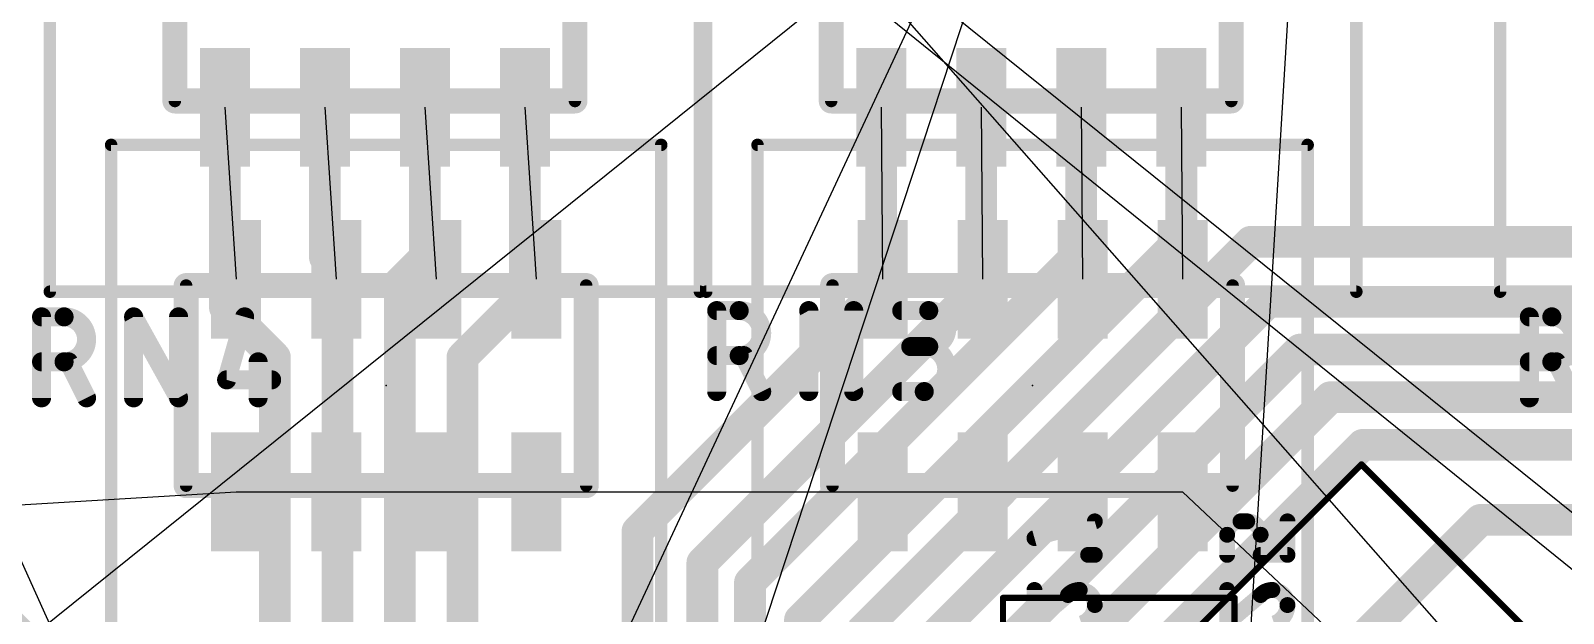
# Model space of a CAD drawing. Extents: x -4.1 to 63.7, y 0.3 to 51.7.
# Drawn here: x 8.45 to 20.71, y 21.15 to 25.81 of the extents above; entities that cross this region are included whole.
import ezdxf

# ---------------------------------------------------------------- set-up
doc = ezdxf.new("R2010")
doc.units = 0
for name, color, linetype in [('1', 12, 'CONTINUOUS'), ('16', 132, 'CONTINUOUS'), ('19', 6, 'CONTINUOUS'), ('21', 253, 'CONTINUOUS'), ('22', 253, 'CONTINUOUS'), ('24', 53, 'CONTINUOUS'), ('25', 253, 'CONTINUOUS'), ('26', 253, 'CONTINUOUS'), ('40', 132, 'CONTINUOUS'), ('51', 253, 'CONTINUOUS'), ('52', 253, 'CONTINUOUS')]:
    doc.layers.add(name, color=color, linetype=linetype)

# ---------------------------------------------------------------- blocks, each defined once
blk = doc.blocks.new('RECT')
blk.add_solid([(-0.5, -0.5), (0.5, -0.5), (-0.5, 0.5), (0.5, 0.5)])

msp = doc.modelspace()

# ---------------------------------------------------------------- linework, layer by layer
at = {"layer": '1', "const_width": 0.254}
for points in [[(10, 25.2), (10, 23.6)], [(10.8, 25.2), (10.8, 24)], [(11.6, 24), (11.6, 25.2)], [(12.4, 25.2), (12.4, 23.7)], [(15.25, 23.759), (15.25, 25.2)], [(16.05, 25.2), (16.05, 23.7888)], [(16.85, 25.2), (16.85, 24.05)], [(17.65, 25.2), (17.65, 24.15)], [(14.6, 21.1), (17.65, 24.15)], [(16.85, 24.05), (14.2, 21.4)], [(18.205, 24.124), (15.081, 21)], [(21.024, 24.124), (18.205, 24.124)], [(10.8, 24), (10.9, 23.9)], [(11.4, 23.8), (11.6, 24)], [(10.9, 23.9), (10.9, 17.8423)], [(11.4, 18.0494), (11.4, 23.8)], [(13.819, 21.5578), (16.05, 23.7888)], [(12.4, 23.7), (11.9, 23.2)], [(13.3, 21.809), (15.25, 23.759)], [(10, 23.6), (10.4, 23.2)], [(18.343, 23.643), (15.557, 20.857)], [(21.5, 23.643), (18.343, 23.643)], [(10.4, 23.2), (10.4, 17.6352)], [(11.9, 23.2), (11.9, 18.2565)], [(15.938, 20.6), (18.6, 23.262)], [(18.6, 23.262), (21.9, 23.262)], [(16.319, 20.3578), (18.8422, 22.881)], [(18.8422, 22.881), (22.5, 22.881)], [(9.2, 20.15), (6.75, 22.6)], [(19.1, 22.5), (16.7, 20.1)], [(28.7, 22.5), (19.1, 22.5)], [(17.6852, 19.5424), (20.0428, 21.9)], [(20.0428, 21.9), (29.2, 21.9)], [(13.3, 17.5636), (13.3, 21.809)], [(13.819, 17.7517), (13.819, 21.5578)], [(14.2, 21.4), (14.2, 18.0778)], [(14.6, 18.3849), (14.6, 21.1)]]:
    msp.add_lwpolyline(points, dxfattribs=at)
at = {"layer": '1', "const_width": 0.127}
for points in [[(10.0635, 25.2, 1), (9.9365, 25.2)], [(10.8635, 25.2, 1), (10.7365, 25.2)], [(11.6635, 25.2, 1), (11.5365, 25.2)], [(12.4635, 25.2, 1), (12.3365, 25.2)], [(15.3135, 25.2, 1), (15.1865, 25.2)], [(16.1135, 25.2, 1), (15.9865, 25.2)], [(16.9135, 25.2, 1), (16.7865, 25.2)], [(17.7135, 25.2, 1), (17.5865, 25.2)], [(17.6949, 24.1051, 1), (17.6051, 24.1949)], [(16.8949, 24.0051, 1), (16.8051, 24.0949)], [(17.5865, 24.15, 1), (17.7135, 24.15)], [(18.205, 24.1875, 1), (18.205, 24.0605)], [(18.2499, 24.0791, 1), (18.1601, 24.1689)], [(10.8449, 24.0449, 1), (10.7551, 23.9551)], [(10.7365, 24, 1), (10.8635, 24)], [(11.5365, 24, 1), (11.6635, 24)], [(11.6449, 23.9551, 1), (11.5551, 24.0449)], [(16.7865, 24.05, 1), (16.9135, 24.05)], [(10.9635, 23.9, 1), (10.8365, 23.9)], [(10.8551, 23.8551, 1), (10.9449, 23.9449)], [(11.4635, 23.8, 1), (11.3365, 23.8)], [(11.3551, 23.8449, 1), (11.4449, 23.7551)], [(16.0949, 23.7439, 1), (16.0051, 23.8337)], [(12.4449, 23.6551, 1), (12.3551, 23.7449)], [(15.1865, 23.759, 1), (15.3135, 23.759)], [(15.2949, 23.7141, 1), (15.2051, 23.8039)], [(15.9865, 23.7888, 1), (16.1135, 23.7888)], [(10.0449, 23.6449, 1), (9.9551, 23.5551)], [(9.9365, 23.6, 1), (10.0635, 23.6)], [(12.3365, 23.7, 1), (12.4635, 23.7)], [(18.343, 23.7065, 1), (18.343, 23.5795)], [(18.3879, 23.5981, 1), (18.2981, 23.6879)], [(10.4635, 23.2, 1), (10.3365, 23.2)], [(10.3551, 23.1551, 1), (10.4449, 23.2449)], [(11.9635, 23.2, 1), (11.8365, 23.2)], [(11.8551, 23.2449, 1), (11.9449, 23.1551)], [(18.6, 23.3255, 1), (18.6, 23.1985)], [(18.6449, 23.2171, 1), (18.5551, 23.3069)], [(18.8422, 22.9445, 1), (18.8422, 22.8175)], [(18.8871, 22.8361, 1), (18.7973, 22.9259)], [(19.1, 22.5635, 1), (19.1, 22.4365)], [(19.1449, 22.4551, 1), (19.0551, 22.5449)], [(20.0428, 21.9635, 1), (20.0428, 21.8365)], [(20.0877, 21.8551, 1), (19.9979, 21.9449)], [(13.3635, 21.809, 1), (13.2365, 21.809)], [(13.2551, 21.8539, 1), (13.3449, 21.7641)], [(13.8825, 21.5578, 1), (13.7555, 21.5578)], [(13.7741, 21.6027, 1), (13.8639, 21.5129)], [(14.2635, 21.4, 1), (14.1365, 21.4)], [(14.1551, 21.4449, 1), (14.2449, 21.3551)], [(14.6635, 21.1, 1), (14.5365, 21.1)], [(14.5551, 21.1449, 1), (14.6449, 21.0551)]]:
    msp.add_lwpolyline(points, format="xyb", dxfattribs=at)
at = {"layer": '19'}
for p, q in [((7.1, 32.554), (33.1, 11.55)), ((7.6, 32.554), (33.1, 12.05)), ((9.6, 32.554), (25.0928, 14.9462)), ((18.6, 32.554), (12.565, 19.613)), ((18.1, 32.554), (13.835, 19.613)), ((4.74, 29.59), (13.4426, 10.367)), ((7.25, 20), (18.7, 29.2)), ((18.7, 29.2), (17.173, 4.1)), ((10, 25.2), (10.0902, 23.824)), ((10.8, 25.2), (10.8902, 23.824)), ((11.6, 25.2), (11.6902, 23.824)), ((12.4, 25.2), (12.4902, 23.824)), ((15.25, 25.2), (15.2605, 23.824)), ((16.05, 25.2), (16.0605, 23.824)), ((16.85, 25.2), (16.8605, 23.824)), ((17.65, 25.2), (17.6605, 23.824)), ((6.72, 21.924), (10.0902, 22.124)), ((10.0902, 22.124), (10.8902, 22.124)), ((10.8902, 22.124), (11.6902, 22.124)), ((11.6902, 22.124), (12.4902, 22.124)), ((12.4902, 22.124), (15.2605, 22.124)), ((15.2605, 22.124), (16.0605, 22.124)), ((16.0605, 22.124), (16.8605, 22.124)), ((16.8605, 22.124), (17.6605, 22.124)), ((17.6605, 22.124), (21.9109, 18.1282))]:
    msp.add_line(p, q, dxfattribs=at)
at = {"layer": '21', "const_width": 0.1}
for points in [[(9.6, 26.85), (9.6, 25.25)], [(12.8, 26.85), (12.8, 25.25)], [(14.85, 26.85), (14.85, 25.25)], [(18.05, 26.85), (18.05, 25.25)]]:
    msp.add_lwpolyline(points, dxfattribs=at)
at = {"layer": '21', "const_width": 0.05}
for points in [[(9.575, 25.25, 1), (9.625, 25.25)], [(12.775, 25.25, 1), (12.825, 25.25)], [(14.825, 25.25, 1), (14.875, 25.25)], [(18.025, 25.25, 1), (18.075, 25.25)]]:
    msp.add_lwpolyline(points, format="xyb", dxfattribs=at)
at = {"layer": '22', "const_width": 0.1}
for points in [[(9.6902, 22.174), (9.6902, 23.774)], [(12.8902, 22.174), (12.8902, 23.774)], [(14.8605, 22.174), (14.8605, 23.774)], [(18.0605, 22.174), (18.0605, 23.774)]]:
    msp.add_lwpolyline(points, dxfattribs=at)
at = {"layer": '22', "const_width": 0.05}
for points in [[(9.7152, 23.774, 1), (9.6652, 23.774)], [(12.9152, 23.774, 1), (12.8652, 23.774)], [(14.8855, 23.774, 1), (14.8355, 23.774)], [(18.0855, 23.774, 1), (18.0355, 23.774)], [(9.6652, 22.174, 1), (9.7152, 22.174)], [(12.8652, 22.174, 1), (12.9152, 22.174)], [(14.8355, 22.174, 1), (14.8855, 22.174)], [(18.0355, 22.174, 1), (18.0855, 22.174)]]:
    msp.add_lwpolyline(points, format="xyb", dxfattribs=at)
at = {"layer": '24'}
for p in [(11.2902, 22.974), (16.4605, 22.974)]:
    msp.add_point(p, dxfattribs=at)
at = {"layer": '25', "const_width": 0.1524}
for points in [[(8.5339, 22.8762), (8.5339, 23.5238)], [(8.5339, 23.5238), (8.7138, 23.5238)], [(9.27, 22.8762), (9.27, 23.5238)], [(9.27, 23.5238), (9.6298, 22.8762)], [(9.6298, 22.8762), (9.6298, 23.5238)], [(10.1579, 23.5238), (10.014, 23.0201)], [(13.9339, 22.9262), (13.9339, 23.5738)], [(13.9339, 23.5738), (14.1138, 23.5738)], [(14.67, 22.9262), (14.67, 23.5738)], [(14.67, 23.5738), (15.0298, 22.9262)], [(15.0298, 22.9262), (15.0298, 23.5738)], [(15.414, 23.5738), (15.6299, 23.5738)], [(20.4339, 22.8762), (20.4339, 23.5238)], [(20.4339, 23.5238), (20.6138, 23.5238)], [(15.6299, 23.286), (15.486, 23.286)], [(8.7138, 23.164), (8.5339, 23.164)], [(8.8936, 22.8762), (8.7497, 23.164)], [(10.2659, 23.164), (10.2659, 22.8762)], [(14.1138, 23.214), (13.9339, 23.214)], [(14.2936, 22.9262), (14.1497, 23.214)], [(20.6138, 23.164), (20.4339, 23.164)], [(20.7936, 22.8762), (20.6497, 23.164)], [(10.014, 23.0201), (10.3738, 23.0201)], [(15.414, 22.9262), (15.5939, 22.9262)]]:
    msp.add_lwpolyline(points, dxfattribs=at)
at = {"layer": '25'}
for points, const_width in [([(8.572, 23.5238, 1), (8.4958, 23.5238)], 0.0762), ([(8.5339, 23.5619, 1), (8.5339, 23.4857)], 0.0762), ([(8.7138, 23.164, 1), (8.7138, 23.5238)], 0.1524), ([(8.7138, 23.5619, 1), (8.7138, 23.4857)], 0.0762), ([(8.7138, 23.4857, 1), (8.7138, 23.5619)], 0.0762), ([(9.3081, 23.5238, 1), (9.2319, 23.5238)], 0.0762), ([(9.3033, 23.5423, 1), (9.2367, 23.5053)], 0.0762), ([(9.6679, 23.5238, 1), (9.5917, 23.5238)], 0.0762), ([(10.1946, 23.5133, 1), (10.1213, 23.5343)], 0.0762), ([(13.972, 23.5738, 1), (13.8958, 23.5738)], 0.0762), ([(13.9339, 23.6119, 1), (13.9339, 23.5357)], 0.0762), ([(14.1138, 23.214, 1), (14.1138, 23.5738)], 0.1524), ([(14.1138, 23.6119, 1), (14.1138, 23.5357)], 0.0762), ([(14.1138, 23.5357, 1), (14.1138, 23.6119)], 0.0762), ([(14.7081, 23.5738, 1), (14.6319, 23.5738)], 0.0762), ([(14.7033, 23.5923, 1), (14.6367, 23.5553)], 0.0762), ([(15.0679, 23.5738, 1), (14.9917, 23.5738)], 0.0762), ([(15.414, 23.6119, 1), (15.414, 23.5357)], 0.0762), ([(15.6299, 23.286, 1), (15.6299, 23.5738)], 0.1524), ([(15.6299, 23.6119, 1), (15.6299, 23.5357)], 0.0762), ([(15.6299, 23.5357, 1), (15.6299, 23.6119)], 0.0762), ([(20.472, 23.5238, 1), (20.3958, 23.5238)], 0.0762), ([(20.4339, 23.5619, 1), (20.4339, 23.4857)], 0.0762), ([(20.6138, 23.164, 1), (20.6138, 23.5238)], 0.1524), ([(20.6138, 23.5619, 1), (20.6138, 23.4857)], 0.0762), ([(20.6138, 23.4857, 1), (20.6138, 23.5619)], 0.0762), ([(15.486, 23.3241, 1), (15.486, 23.2479)], 0.0762), ([(15.5939, 22.9262, 1), (15.5939, 23.286)], 0.1524), ([(15.5939, 23.3241, 1), (15.5939, 23.2479)], 0.0762), ([(15.6299, 23.3241, 1), (15.6299, 23.2479)], 0.0762), ([(15.6299, 23.2479, 1), (15.6299, 23.3241)], 0.0762), ([(8.5339, 23.2021, 1), (8.5339, 23.1259)], 0.0762), ([(8.7138, 23.2021, 1), (8.7138, 23.1259)], 0.0762), ([(8.7838, 23.1811, 1), (8.7157, 23.147)], 0.0762), ([(8.7138, 23.1259, 1), (8.7138, 23.2021)], 0.0762), ([(10.304, 23.164, 1), (10.2278, 23.164)], 0.0762), ([(13.9339, 23.2521, 1), (13.9339, 23.1759)], 0.0762), ([(14.1138, 23.2521, 1), (14.1138, 23.1759)], 0.0762), ([(14.1838, 23.2311, 1), (14.1157, 23.197)], 0.0762), ([(14.1138, 23.1759, 1), (14.1138, 23.2521)], 0.0762), ([(20.4339, 23.2021, 1), (20.4339, 23.1259)], 0.0762), ([(20.6138, 23.2021, 1), (20.6138, 23.1259)], 0.0762), ([(20.6838, 23.1811, 1), (20.6157, 23.147)], 0.0762), ([(20.6138, 23.1259, 1), (20.6138, 23.2021)], 0.0762), ([(10.014, 23.0582, 1), (10.014, 22.982)], 0.0762), ([(9.9774, 23.0306, 1), (10.0507, 23.0096)], 0.0762), ([(10.3738, 22.982, 1), (10.3738, 23.0582)], 0.0762), ([(8.8596, 22.8592, 1), (8.9277, 22.8932)], 0.0762), ([(9.5965, 22.8577, 1), (9.6631, 22.8947)], 0.0762), ([(13.8958, 22.9262, 1), (13.972, 22.9262)], 0.0762), ([(14.2596, 22.9092, 1), (14.3277, 22.9432)], 0.0762), ([(14.6319, 22.9262, 1), (14.7081, 22.9262)], 0.0762), ([(14.9917, 22.9262, 1), (15.0679, 22.9262)], 0.0762), ([(14.9965, 22.9077, 1), (15.0631, 22.9447)], 0.0762), ([(15.414, 22.9643, 1), (15.414, 22.8881)], 0.0762), ([(15.5939, 22.9643, 1), (15.5939, 22.8881)], 0.0762), ([(15.5939, 22.8881, 1), (15.5939, 22.9643)], 0.0762), ([(8.4958, 22.8762, 1), (8.572, 22.8762)], 0.0762), ([(9.2319, 22.8762, 1), (9.3081, 22.8762)], 0.0762), ([(9.5917, 22.8762, 1), (9.6679, 22.8762)], 0.0762), ([(10.2278, 22.8762, 1), (10.304, 22.8762)], 0.0762), ([(20.3958, 22.8762, 1), (20.472, 22.8762)], 0.0762)]:
    msp.add_lwpolyline(points, format="xyb", dxfattribs=dict(at, const_width=const_width))
at = {"layer": '26', "const_width": 0.127}
for points in [[(16.9581, 21.8884), (16.4755, 21.7544)], [(16.9581, 21.6203), (16.9581, 21.8884)], [(18.1237, 21.8884), (18.1774, 21.8884)], [(18.4991, 21.6203), (18.4991, 21.8884)], [(18.0165, 21.6203), (18.0165, 21.7812)], [(18.2846, 21.7812), (18.2846, 21.6203)], [(16.9045, 21.6203), (16.9581, 21.6203)], [(18.2846, 21.6203), (18.4991, 21.6203)], [(16.4755, 21.0717), (16.4755, 21.3398)], [(16.7436, 21.2996), (16.4755, 21.0717)], [(18.0165, 21.0717), (18.0165, 21.3398)], [(18.2846, 21.2996), (18.0165, 21.0717)]]:
    msp.add_lwpolyline(points, dxfattribs=at)
at = {"layer": '26'}
for points, const_width in [([(16.9899, 21.8884, 1), (16.9264, 21.8884)], 0.0635), ([(16.9666, 21.8578, 1), (16.9496, 21.919)], 0.0635), ([(18.1237, 21.8884, 0.4142), (18.0165, 21.7812)], 0.127), ([(18.1237, 21.9202, 1), (18.1237, 21.8567)], 0.0635), ([(18.1237, 21.8567, 1), (18.1237, 21.9202)], 0.0635), ([(18.1774, 21.9202, 1), (18.1774, 21.8567)], 0.0635), ([(18.2846, 21.7812, 0.4142), (18.1774, 21.8884)], 0.127), ([(18.1774, 21.8567, 1), (18.1774, 21.9202)], 0.0635), ([(18.5309, 21.8884, 1), (18.4674, 21.8884)], 0.0635), ([(18.0482, 21.7812, 1), (17.9848, 21.7812)], 0.0635), ([(18.3164, 21.7812, 1), (18.2529, 21.7812)], 0.0635), ([(16.467, 21.7849, 1), (16.484, 21.7238)], 0.0635), ([(17.9848, 21.7812, 1), (18.0482, 21.7812)], 0.0635), ([(18.2529, 21.7812, 1), (18.3164, 21.7812)], 0.0635), ([(16.9045, 21.652, 1), (16.9045, 21.5885)], 0.0635), ([(16.9264, 21.6203, 1), (16.9899, 21.6203)], 0.0635), ([(16.9581, 21.5885, 1), (16.9581, 21.652)], 0.0635), ([(17.9848, 21.6203, 1), (18.0482, 21.6203)], 0.0635), ([(18.2846, 21.652, 1), (18.2846, 21.5885)], 0.0635), ([(18.2529, 21.6203, 1), (18.3164, 21.6203)], 0.0635), ([(18.4674, 21.6203, 1), (18.5309, 21.6203)], 0.0635), ([(18.4991, 21.5885, 1), (18.4991, 21.652)], 0.0635), ([(16.5072, 21.3398, 1), (16.4438, 21.3398)], 0.0635), ([(16.8374, 21.3398, 0.2053), (16.7436, 21.2996)], 0.127), ([(16.7206, 21.3215, 1), (16.7666, 21.2777)], 0.0635), ([(16.7642, 21.2754, 1), (16.723, 21.3237)], 0.0635), ([(16.9581, 21.2191, 0.4142), (16.8374, 21.3398)], 0.127), ([(16.8374, 21.3715, 1), (16.8374, 21.308)], 0.0635), ([(16.8374, 21.308, 1), (16.8374, 21.3715)], 0.0635), ([(18.0482, 21.3398, 1), (17.9848, 21.3398)], 0.0635), ([(18.3784, 21.3398, 0.2053), (18.2846, 21.2996)], 0.127), ([(18.2616, 21.3215, 1), (18.3076, 21.2777)], 0.0635), ([(18.3052, 21.2754, 1), (18.264, 21.3237)], 0.0635), ([(18.4991, 21.2191, 0.4142), (18.3784, 21.3398)], 0.127), ([(18.3784, 21.3715, 1), (18.3784, 21.308)], 0.0635), ([(18.3784, 21.308, 1), (18.3784, 21.3715)], 0.0635), ([(16.8509, 21.0717, 0.3252), (16.9581, 21.2191)], 0.127), ([(16.9898, 21.2191, 1), (16.9264, 21.2191)], 0.0635), ([(16.9264, 21.2191, 1), (16.9898, 21.2191)], 0.0635), ([(18.3919, 21.0717, 0.3252), (18.4991, 21.2191)], 0.127), ([(18.5308, 21.2191, 1), (18.4674, 21.2191)], 0.0635), ([(18.4674, 21.2191, 1), (18.5308, 21.2191)], 0.0635)]:
    msp.add_lwpolyline(points, format="xyb", dxfattribs=dict(at, const_width=const_width))
at = {"layer": '40', "const_width": 0.05}
for points in [[(16.2238, 21.2762), (18.0762, 21.2762)], [(16.2238, 20.4238), (16.2238, 21.2762)], [(18.0762, 21.2762), (18.0762, 20.4238)]]:
    msp.add_lwpolyline(points, dxfattribs=at)
at = {"layer": '40', "const_width": 0.025}
for points in [[(16.2238, 21.2887, 1), (16.2238, 21.2637)], [(16.2363, 21.2762, 1), (16.2113, 21.2762)], [(18.0887, 21.2762, 1), (18.0637, 21.2762)], [(18.0762, 21.2637, 1), (18.0762, 21.2887)]]:
    msp.add_lwpolyline(points, format="xyb", dxfattribs=at)
at = {"layer": '51'}
for points, const_width in [([(8.6, 23.725), (8.6, 28.375)], 0.1), ([(13.8, 28.375), (13.8, 23.725)], 0.1), ([(13.85, 23.725), (13.85, 28.375)], 0.1), ([(19.05, 28.375), (19.05, 23.725)], 0.1), ([(20.2, 23.725), (20.2, 28.375)], 0.1), ([(9.6, 25.25), (9.6, 26.85)], 0.2), ([(12.8, 26.85), (12.8, 25.25)], 0.2), ([(14.85, 25.25), (14.85, 26.85)], 0.2), ([(18.05, 26.85), (18.05, 25.25)], 0.2), ([(12.8, 25.25), (9.6, 25.25)], 0.2), ([(18.05, 25.25), (14.85, 25.25)], 0.2), ([(13.8, 23.725), (8.6, 23.725)], 0.1), ([(19.05, 23.725), (13.85, 23.725)], 0.1), ([(25.4, 23.725), (20.2, 23.725)], 0.1), ([(9.5803, 12.8333), (19.0909, 22.3439)], 0.05), ([(19.0909, 22.3439), (28.6015, 12.8333)], 0.05)]:
    msp.add_lwpolyline(points, dxfattribs=dict(at, const_width=const_width))
for points, const_width in [([(9.6, 25.3, 1), (9.6, 25.2)], 0.1), ([(9.55, 25.25, 1), (9.65, 25.25)], 0.1), ([(12.75, 25.25, 1), (12.85, 25.25)], 0.1), ([(12.8, 25.2, 1), (12.8, 25.3)], 0.1), ([(14.85, 25.3, 1), (14.85, 25.2)], 0.1), ([(14.8, 25.25, 1), (14.9, 25.25)], 0.1), ([(18, 25.25, 1), (18.1, 25.25)], 0.1), ([(18.05, 25.2, 1), (18.05, 25.3)], 0.1), ([(8.6, 23.75, 1), (8.6, 23.7)], 0.05), ([(8.575, 23.725, 1), (8.625, 23.725)], 0.05), ([(13.775, 23.725, 1), (13.825, 23.725)], 0.05), ([(13.8, 23.7, 1), (13.8, 23.75)], 0.05), ([(13.85, 23.75, 1), (13.85, 23.7)], 0.05), ([(13.825, 23.725, 1), (13.875, 23.725)], 0.05), ([(19.025, 23.725, 1), (19.075, 23.725)], 0.05), ([(19.05, 23.7, 1), (19.05, 23.75)], 0.05), ([(20.2, 23.75, 1), (20.2, 23.7)], 0.05), ([(20.175, 23.725, 1), (20.225, 23.725)], 0.05), ([(19.0998, 22.3528, 1), (19.0821, 22.3351)], 0.025), ([(19.0998, 22.3351, 1), (19.0821, 22.3528)], 0.025)]:
    msp.add_lwpolyline(points, format="xyb", dxfattribs=dict(at, const_width=const_width))
at = {"layer": '52'}
for points, const_width in [([(13.4902, 24.899), (9.0902, 24.899)], 0.1), ([(9.0902, 24.899), (9.0902, 21.049)], 0.1), ([(13.4902, 21.049), (13.4902, 24.899)], 0.1), ([(18.6605, 24.899), (14.2605, 24.899)], 0.1), ([(14.2605, 24.899), (14.2605, 21.049)], 0.1), ([(18.6605, 21.049), (18.6605, 24.899)], 0.1), ([(12.8902, 23.774), (9.6902, 23.774)], 0.2), ([(9.6902, 23.774), (9.6902, 22.174)], 0.2), ([(12.8902, 22.174), (12.8902, 23.774)], 0.2), ([(18.0605, 23.774), (14.8605, 23.774)], 0.2), ([(14.8605, 23.774), (14.8605, 22.174)], 0.2), ([(18.0605, 22.174), (18.0605, 23.774)], 0.2), ([(9.6902, 22.174), (12.8902, 22.174)], 0.2), ([(14.8605, 22.174), (18.0605, 22.174)], 0.2)]:
    msp.add_lwpolyline(points, dxfattribs=dict(at, const_width=const_width))
for points, const_width in [([(9.0902, 24.924, 1), (9.0902, 24.874)], 0.05), ([(9.1152, 24.899, 1), (9.0652, 24.899)], 0.05), ([(13.5152, 24.899, 1), (13.4652, 24.899)], 0.05), ([(13.4902, 24.874, 1), (13.4902, 24.924)], 0.05), ([(14.2605, 24.924, 1), (14.2605, 24.874)], 0.05), ([(14.2855, 24.899, 1), (14.2355, 24.899)], 0.05), ([(18.6855, 24.899, 1), (18.6355, 24.899)], 0.05), ([(18.6605, 24.874, 1), (18.6605, 24.924)], 0.05), ([(9.6902, 23.824, 1), (9.6902, 23.724)], 0.1), ([(9.7402, 23.774, 1), (9.6402, 23.774)], 0.1), ([(12.9402, 23.774, 1), (12.8402, 23.774)], 0.1), ([(12.8902, 23.724, 1), (12.8902, 23.824)], 0.1), ([(14.8605, 23.824, 1), (14.8605, 23.724)], 0.1), ([(14.9105, 23.774, 1), (14.8105, 23.774)], 0.1), ([(18.1105, 23.774, 1), (18.0105, 23.774)], 0.1), ([(18.0605, 23.724, 1), (18.0605, 23.824)], 0.1), ([(9.6902, 22.224, 1), (9.6902, 22.124)], 0.1), ([(9.6402, 22.174, 1), (9.7402, 22.174)], 0.1), ([(12.8402, 22.174, 1), (12.9402, 22.174)], 0.1), ([(12.8902, 22.124, 1), (12.8902, 22.224)], 0.1), ([(14.8605, 22.224, 1), (14.8605, 22.124)], 0.1), ([(14.8105, 22.174, 1), (14.9105, 22.174)], 0.1), ([(18.0105, 22.174, 1), (18.1105, 22.174)], 0.1), ([(18.0605, 22.124, 1), (18.0605, 22.224)], 0.1)]:
    msp.add_lwpolyline(points, format="xyb", dxfattribs=dict(at, const_width=const_width))

# ---------------------------------------------------------------- block references
at = {"layer": '1', "xscale": 0.95, "yscale": 0.4, "rotation": 270}
for p in [(10, 25.2), (10.8, 25.2), (11.6, 25.2), (12.4, 25.2), (15.25, 25.2), (16.05, 25.2), (16.85, 25.2), (17.65, 25.2)]:
    msp.add_blockref('RECT', p, dxfattribs=at)
at = {"layer": '16', "xscale": 0.95, "yscale": 0.4, "rotation": 90}
for p in [(10.0902, 23.824), (10.8902, 23.824), (11.6902, 23.824), (12.4902, 23.824), (15.2605, 23.824), (16.0605, 23.824), (16.8605, 23.824), (17.6605, 23.824), (10.0902, 22.124), (10.8902, 22.124), (11.6902, 22.124), (12.4902, 22.124), (15.2605, 22.124), (16.0605, 22.124), (16.8605, 22.124), (17.6605, 22.124)]:
    msp.add_blockref('RECT', p, dxfattribs=at)

doc.saveas('drawing.dxf')
